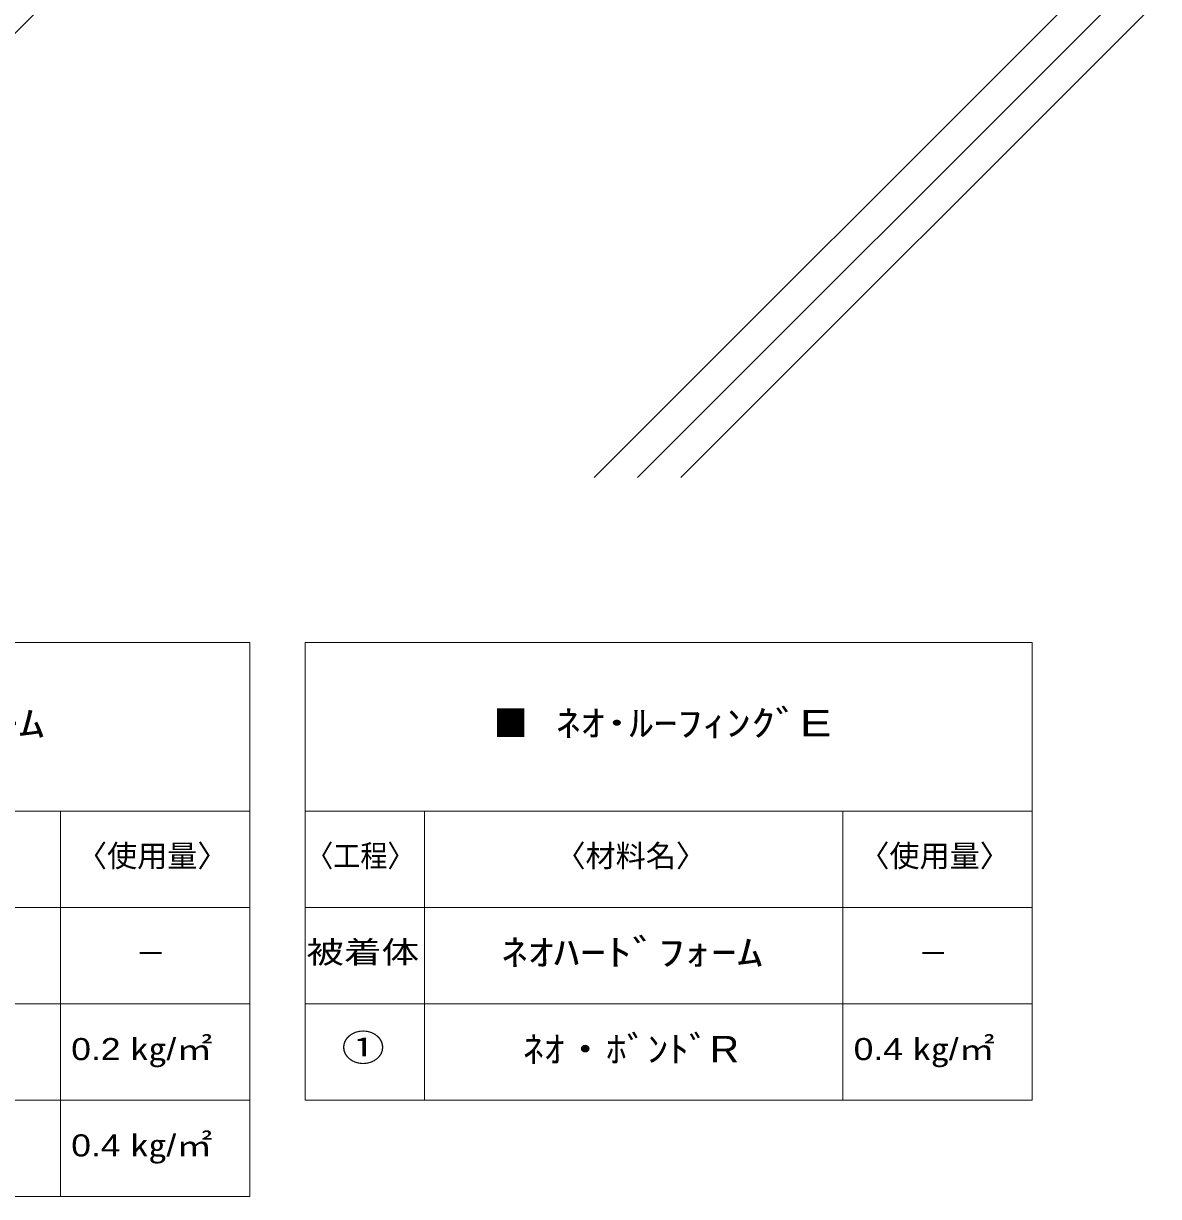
# Model space of a CAD drawing. Units: millimetres, scale not verified. Extents: x -123 to 103, y -111 to 109.
# Drawn here: x -21.2 to 73.1, y -110.7 to -13.2 of the extents above; entities that cross this region are included whole.
import ezdxf
from ezdxf.enums import TextEntityAlignment as Align

# ---------------------------------------------------------------- set-up
doc = ezdxf.new("R2010")
doc.units = ezdxf.units.MM
doc.header["$LTSCALE"] = 0.1
doc.layers.add('0-0_0', color=134, linetype='Continuous')
doc.layers.add('0-5_Z_O-文字', color=161, linetype='Continuous', lineweight=18)
doc.styles.add('HGPｺﾞｼｯｸM', font='')
doc.styles.get('HGPｺﾞｼｯｸM').set_extended_font_data('HGPｺﾞｼｯｸM')

msp = doc.modelspace()

# ---------------------------------------------------------------- linework, layer by layer
at = {"layer": '0-0_0'}
for p, q in [((-58.7699, -50.9658), (-15.4452, -7.6411)), ((26.2391, -50.9658), (65.9201, -11.2848)), ((29.8454, -50.9658), (69.5263, -11.2848)), ((33.4516, -50.9658), (73.1326, -11.2848))]:
    msp.add_line(p, q, dxfattribs=at)
at = {"layer": '0-5_Z_O-文字', "color": 134}
for p, q in [((-62.7756, -64.6611), (-2.3551, -64.6611)), ((-2.3551, -64.6611), (-2.3551, -110.6876)), ((2.2244, -64.6611), (62.6449, -64.6611)), ((2.2244, -64.6611), (2.2244, -102.6876)), ((62.6449, -64.6611), (62.6449, -102.6876)), ((-62.7756, -78.6876), (-2.3551, -78.6876)), ((2.2244, -78.6876), (62.6449, -78.6876)), ((-62.7756, -86.6876), (-2.3551, -86.6876)), ((2.2244, -86.6876), (62.6449, -86.6876)), ((-62.7756, -94.6876), (-2.3551, -94.6876)), ((2.2244, -94.6876), (62.6449, -94.6876)), ((-62.7756, -102.6876), (-2.3551, -102.6876)), ((2.2244, -102.6876), (62.6449, -102.6876)), ((-62.7756, -110.6876), (-2.3551, -110.6876))]:
    msp.add_line(p, q, dxfattribs=at)
at = {"layer": '0-5_Z_O-文字', "color": 1}
for p, q in [((-18.1024, -78.6876), (-18.1024, -110.6876)), ((12.1536, -78.6876), (12.1536, -102.6876)), ((46.8976, -78.6876), (46.8976, -102.6876))]:
    msp.add_line(p, q, dxfattribs=at)

# ---------------------------------------------------------------- texts
at = {"layer": '0-5_Z_O-文字', "color": 134, "style": 'HGPｺﾞｼｯｸM'}
for s, height, width, p in [('ﾈｵﾊｰﾄﾞﾌｫｰﾑ', 2.199, 1.45, (-41.1465, -73.1439)), ('ﾈｵ･ﾙｰﾌｨﾝｸﾞE', 2.199, 1.35, (23.0692, -73.1287)), ('〈工程〉', 1.833, 0.9, (2.3223, -83.8551)), ('被着体', 1.833, 1.25, (2.3349, -91.8551)), ('ﾈｵﾊｰﾄﾞﾌｫｰﾑ', 2.199, 1.45, (18.5307, -92.1571)), ('0.2 ㎏/㎡', 1.833, 1.2, (-17.1957, -99.9059)), ('①', 2.199, 1.2, (5.255, -100.0886)), ('ﾈｵ・ﾎﾞﾝﾄﾞR', 2.199, 1.15, (20.3276, -100.2028)), ('0.4 ㎏/㎡', 1.833, 1.2, (47.8043, -99.9059)), ('0.4 ㎏/㎡', 1.833, 1.2, (-17.1957, -107.9059))]:
    msp.add_text(s, height=height, dxfattribs=dict(at, width=width)).set_placement(p, align=Align.BOTTOM_LEFT)
at = {"layer": '0-5_Z_O-文字', "color": 3, "style": 'HGPｺﾞｼｯｸM', "width": 0.95}
msp.add_text('■', height=2.199, dxfattribs=at).set_placement((17.8763, -73.1287), align=Align.BOTTOM_LEFT)
at = {"layer": '0-5_Z_O-文字', "color": 134, "style": 'HGPｺﾞｼｯｸM'}
for s, p in [('〈使用量〉', (-16.7198, -83.8551)), ('〈材料名〉', (23.0345, -83.8551)), ('〈使用量〉', (48.2802, -83.8551)), ('－', (-11.8467, -91.9376)), ('－', (53.1533, -91.9376))]:
    msp.add_text(s, height=1.833, dxfattribs=at).set_placement(p, align=Align.BOTTOM_LEFT)

doc.saveas('drawing.dxf')
